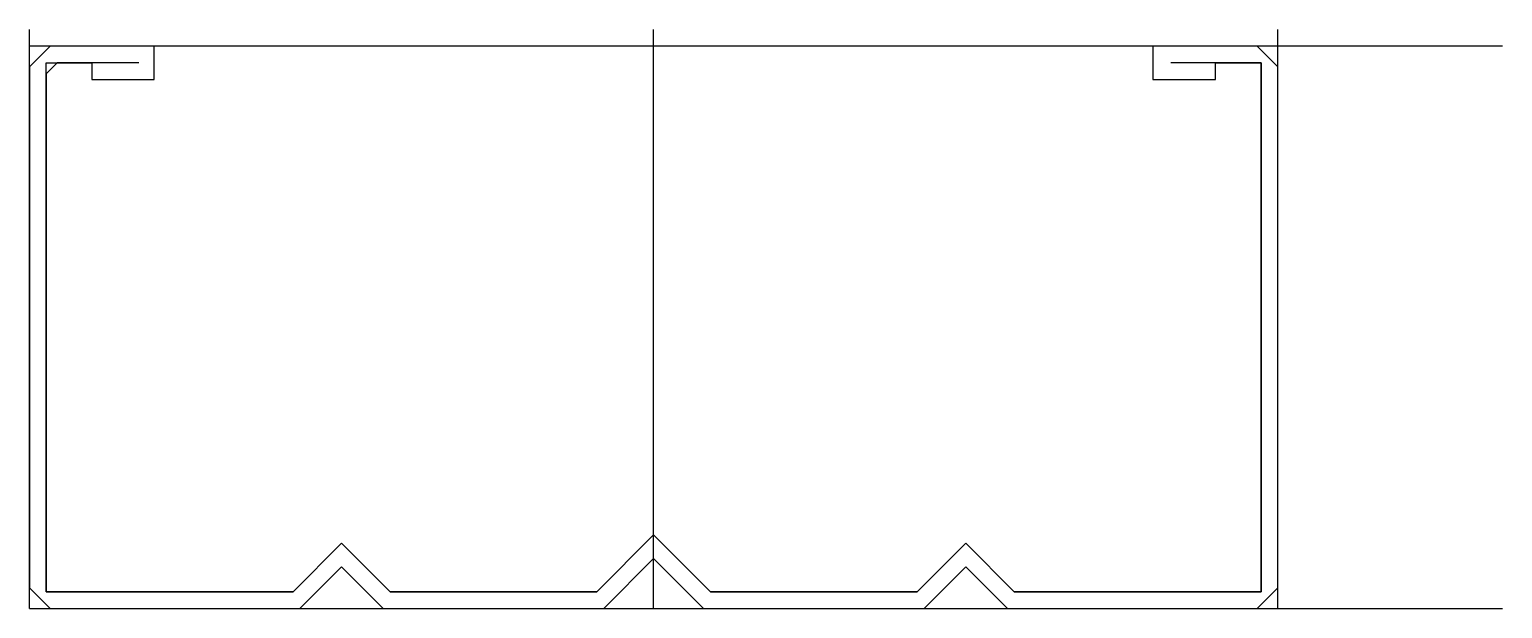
# Model space of a CAD drawing. Extents: x -30 to 40.8, y 0 to 27.8.
import ezdxf

# ---------------------------------------------------------------- set-up
doc = ezdxf.new("R2010")
doc.units = 0
doc.layers.get('0').update_dxf_attribs({"linetype": 'CONTINUOUS'})

msp = doc.modelspace()

# ---------------------------------------------------------------- linework, layer by layer
at = {"linetype": 'CONTINUOUS'}
for p, q in [((-30, 0), (-30, 27.8)), ((0, 0), (0, 27.8)), ((30, 0), (30, 27.8)), ((40.8, 27), (-30, 27)), ((-29, 27), (-30, 26)), ((-24, 27), (-29, 27)), ((-24, 25.4), (-24, 27)), ((29, 27), (24, 27)), ((24, 27), (24, 25.4)), ((30, 26), (29, 27)), ((-28.67, 26.2), (-29.2, 25.67)), ((-29.2, 0.8), (-29.2, 26.2)), ((-29.2, 26.2), (-27, 26.2)), ((-24.74, 26.2), (-28.67, 26.2)), ((-27, 26.2), (-27, 25.4)), ((29.2, 26.2), (24.85, 26.2)), ((27, 25.4), (27, 26.2)), ((27, 26.2), (29.2, 26.2)), ((29.2, 0.8), (29.2, 26.2)), ((29.2, 26.2), (29.2, 0.8)), ((-30, 26), (-30, 1)), ((-29.2, 25.67), (-29.2, 0.8)), ((30, 1), (30, 26)), ((-27, 25.4), (-24, 25.4)), ((24, 25.4), (27, 25.4)), ((-17.33, 0.8), (-15, 3.13)), ((-15, 3.13), (-17.33, 0.8)), ((-15, 3.13), (-12.67, 0.8)), ((-12.67, 0.8), (-15, 3.13)), ((-2.73, 0.8), (0, 3.53)), ((0, 3.53), (-2.73, 0.8)), ((0, 3.53), (2.73, 0.8)), ((2.73, 0.8), (0, 3.53)), ((12.67, 0.8), (15, 3.13)), ((15, 3.13), (12.67, 0.8)), ((15, 3.13), (17.33, 0.8)), ((17.33, 0.8), (15, 3.13)), ((-2.4, 0), (0, 2.4)), ((0, 2.4), (2.4, 0)), ((-17, 0), (-15, 2)), ((-15, 2), (-13, 0)), ((13, 0), (15, 2)), ((15, 2), (17, 0)), ((-30, 1), (-29, 0)), ((-29.2, 0.8), (-17.33, 0.8)), ((-17.33, 0.8), (-29.2, 0.8)), ((-12.67, 0.8), (-2.73, 0.8)), ((-2.73, 0.8), (-12.67, 0.8)), ((2.73, 0.8), (12.67, 0.8)), ((12.67, 0.8), (2.73, 0.8)), ((17.33, 0.8), (29.2, 0.8)), ((29.2, 0.8), (17.33, 0.8)), ((29, 0), (30, 1)), ((-30, 0), (40.8, 0)), ((-29, 0), (-17, 0)), ((-13, 0), (-2.4, 0)), ((2.4, 0), (13, 0)), ((17, 0), (29, 0))]:
    msp.add_line(p, q, dxfattribs=at)

doc.saveas('drawing.dxf')
